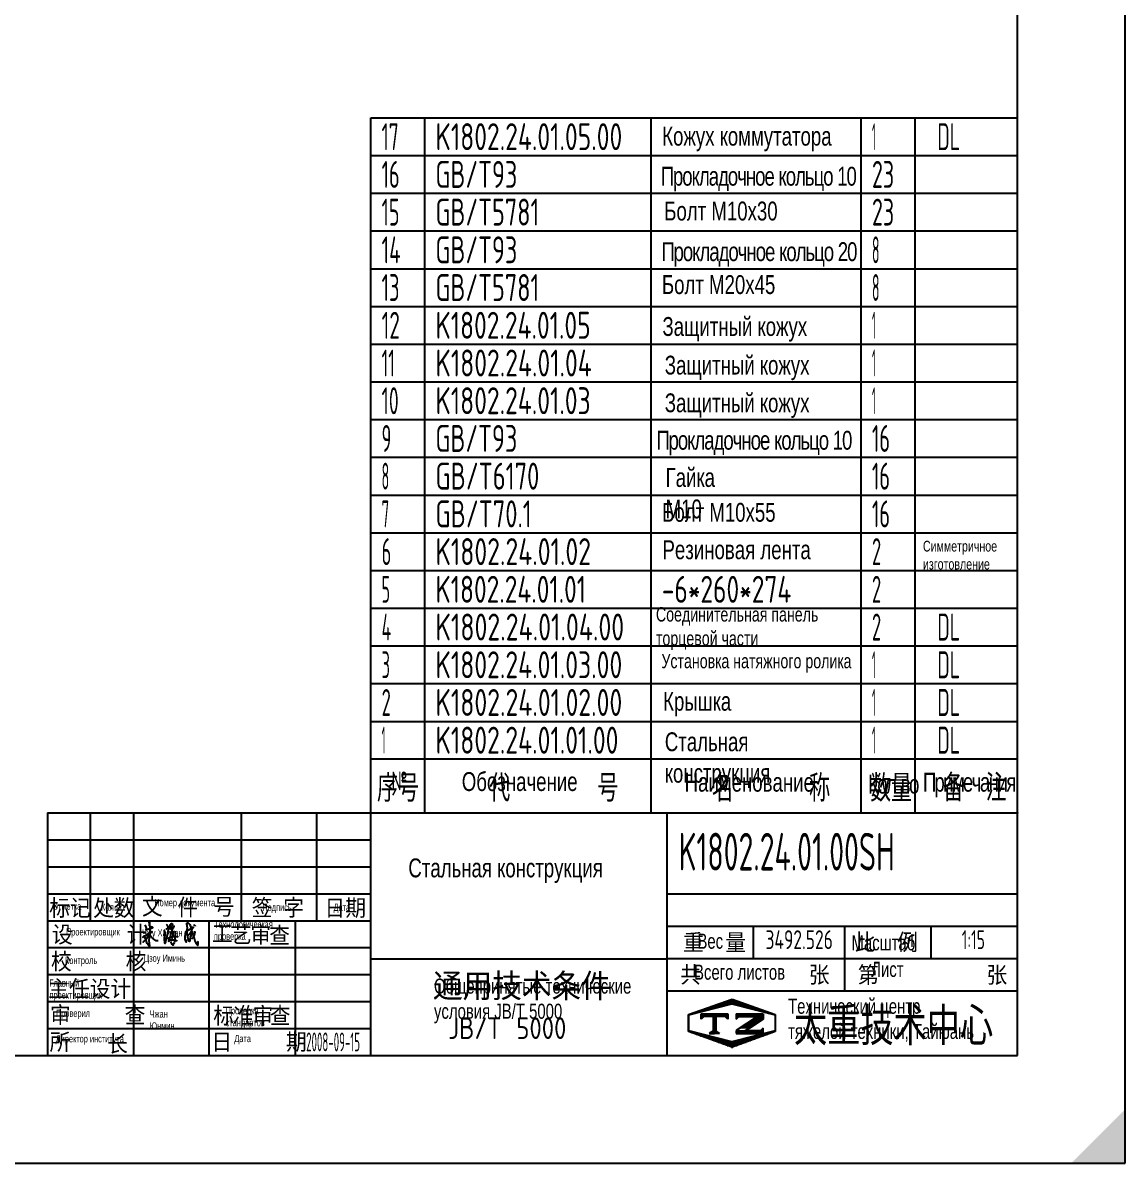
# Model space of a CAD drawing. Header units: millimetres. Extents: x 0 to 12615, y 0 to 8910.
# Drawn here: x 9546 to 12615, y 0 to 3174 of the extents above; entities that cross this region are included whole.
import ezdxf
from ezdxf.enums import TextEntityAlignment as Align

# ---------------------------------------------------------------- set-up
doc = ezdxf.new("R2010")
doc.units = ezdxf.units.MM
doc.header["$LTSCALE"] = 150
doc.linetypes.add('F', pattern=[0.75, 0.5, -0.25])
for name, color, linetype in [('01', 7, 'Continuous'), ('02', 1, 'Continuous'), ('04', 2, 'F'), ('11', 3, 'Continuous'), ('THICK', 7, 'Continuous')]:
    doc.layers.add(name, color=color, linetype=linetype)
doc.styles.add('HZLIB', font='TXT', dxfattribs={"width": 0.8, "bigfont": 'hztxt.shx'})
doc.styles.get("Standard").update_dxf_attribs({"font": 'isocp', "width": 0.707, "bigfont": 'intecad.shx'})

# ---------------------------------------------------------------- blocks, each defined once
blk = doc.blocks.new('*U225', base_point=(2882.4, 797.4))
at = {"color": 0}
for p, q in [((2322.3, 891), (2345.1, 891)), ((2330.9, 894), (2375, 894)), ((2339.5, 897), (2366.5, 897)), ((2348.1, 900), (2358, 900)), ((2360, 891), (2383.5, 891)), ((2272, 873), (2273.1, 873)), ((2272, 870), (2272.6, 870)), ((2279.2, 876), (2285.1, 876)), ((2287.8, 879), (2297.1, 879)), ((2295.2, 873), (2345.2, 873)), ((2295.2, 870), (2345.2, 870)), ((2296.4, 882), (2309.1, 882)), ((2305.1, 885), (2321.1, 885)), ((2313.7, 888), (2333.1, 888)), ((2360.5, 873), (2410.5, 873)), ((2360.5, 870), (2410.5, 870)), ((2372, 888), (2392, 888)), ((2384, 885), (2400.5, 885)), ((2396, 882), (2409, 882)), ((2408, 879), (2417.5, 879)), ((2420, 876), (2426, 876)), ((2432, 873), (2433.1, 873)), ((2432.6, 870), (2433.1, 870)), ((2272, 867), (2272.6, 867)), ((2272, 864), (2272.6, 864)), ((2272, 861), (2272.6, 861)), ((2272, 858), (2272.6, 858)), ((2272, 855), (2272.6, 855)), ((2272, 852), (2272.6, 852)), ((2272, 849), (2272.6, 849)), ((2295.2, 867), (2297.7, 867)), ((2342.6, 867), (2345.2, 867)), ((2360.5, 867), (2363, 867)), ((2368.3, 849), (2386.2, 849)), ((2372.9, 852), (2390.9, 852)), ((2377.5, 855), (2395.6, 855)), ((2382.2, 858), (2400.3, 858)), ((2386.8, 861), (2405, 861)), ((2391.4, 864), (2409.6, 864)), ((2396.1, 867), (2410.5, 867)), ((2432.6, 867), (2433.1, 867)), ((2432.6, 864), (2433.1, 864)), ((2432.6, 861), (2433.1, 861)), ((2432.6, 858), (2433.1, 858)), ((2432.6, 855), (2433.1, 855)), ((2432.6, 852), (2433.1, 852)), ((2432.6, 849), (2433.1, 849)), ((2272, 846), (2272.6, 846)), ((2272, 843), (2272.6, 843)), ((2277.7, 840), (2284, 840)), ((2286, 837), (2296, 837)), ((2294.2, 834), (2308, 834)), ((2302.4, 831), (2320, 831)), ((2310.7, 828), (2332, 828)), ((2313.3, 840), (2327.1, 840)), ((2318, 843), (2322.3, 843)), ((2360.5, 843), (2410.5, 843)), ((2360.5, 840), (2410.5, 840)), ((2373.1, 828), (2395, 828)), ((2385.1, 831), (2403.1, 831)), ((2397.1, 834), (2411.2, 834)), ((2408.2, 846), (2410.5, 846)), ((2409.1, 837), (2419.4, 837)), ((2421.1, 840), (2427.5, 840)), ((2432.6, 846), (2433.1, 846)), ((2432.6, 843), (2433.1, 843)), ((2318.9, 825), (2344, 825)), ((2327.2, 822), (2378.7, 822)), ((2335.4, 819), (2370.6, 819)), ((2343.6, 816), (2362.4, 816)), ((2351.9, 813), (2354.3, 813)), ((2361.1, 825), (2386.8, 825))]:
    blk.add_line(p, q, dxfattribs=at)
at = {"layer": '11', "color": 3, "linetype": 'Continuous'}
for points in [[(1262.8, 1039.5), (1264.4, 1037.1), (1264.9, 1030.9), (1264.8, 1030.4), (1265.8, 1030.5), (1277.3, 1035.5), (1276.2, 1035.5), (1275.2, 1035.6), (1271.7, 1038.1), (1271.9, 1041.8), (1271.7, 1046.1), (1271.9, 1046.3), (1271.9, 1045.6), (1271.9, 1044.2), (1272, 1043), (1271.8, 1041), (1271.9, 1039.6), (1271.6, 1000.9), (1271.7, 1000.4), (1267.6, 1005.2), (1260.4, 1017.9), (1260.3, 1017.8), (1275.5, 1026.8), (1276.2, 1027.1), (1274.5, 1025.6), (1271.9, 1022.7), (1269.4, 1018.7), (1266.7, 1015.1), (1264.8, 1012.6), (1262.6, 1010), (1260.2, 1008.1), (1269.8, 1019.7), (1270.1, 1020.6), (1276.2, 1016.1), (1278.9, 1013.6), (1281.4, 1011.8), (1282.6, 1010.7), (1285.3, 1010.5), (1287.8, 1010.5)], [(1302.5, 1041), (1304.5, 1038.3), (1305.4, 1035.8), (1305.4, 1034.5), (1303.8, 1032.5), (1302.1, 1031.6)]]:
    blk.add_spline(points, degree=3, dxfattribs=at)
at = {"layer": '11'}
for points in [[(1299.4, 1030.7), (1299, 1028.6), (1299.6, 1025.6), (1299.8, 1023.5), (1299.4, 1017.4), (1299.3, 1008.8), (1300.7, 1005.6), (1301.6, 1006.6), (1302.1, 1009.4), (1304.2, 1018.9), (1305.4, 1024.1), (1306.9, 1029.8), (1308.3, 1035.2), (1311.9, 1042), (1312.4, 1042.5), (1313.9, 1041.7), (1313.6, 1038.8), (1311.7, 1035.2), (1310.8, 1032.2), (1313.5, 1033.4), (1315.4, 1034.9), (1317.7, 1036.7), (1317.7, 1037.1), (1314.9, 1033.8), (1313.6, 1030.8), (1312.3, 1027.4), (1310.4, 1020.1), (1307.7, 1011.6), (1307, 1009.4), (1309.6, 1011.4), (1312.3, 1012), (1316.3, 1012), (1319.7, 1011.1), (1323.1, 1009.7)], [(1353.4, 1040.5), (1354.8, 1039.5), (1356, 1038.6), (1356.4, 1037.2)], [(1303, 1014.3), (1305.5, 1015.2), (1309.3, 1016.1), (1312.6, 1017.4), (1316.6, 1018.4), (1319, 1018.3), (1321.7, 1018.3), (1324.8, 1017.1)], [(1312.8, 1024.4), (1317.3, 1027.2), (1318.9, 1026.7), (1319.3, 1023.3), (1319, 1018.9), (1318.2, 1011.6), (1317.3, 1006.6), (1315.9, 1003.2), (1315.3, 1002.1), (1315.3, 1001.8), (1313.7, 1003.4), (1312.3, 1005.6), (1311.2, 1008.6)], [(1312.7, 1017.5), (1313.2, 1014.9), (1312.3, 1013.5)], [(1314.4, 1023.5), (1314.8, 1020.5), (1314.5, 1019.3)], [(1355.1, 1028), (1355.5, 1026.6), (1355.6, 1025.3), (1355.2, 1023), (1352.5, 1016.4), (1351.1, 1014.5), (1349.4, 1013.2)]]:
    blk.add_spline(points, degree=3, dxfattribs=at)
blk.add_open_spline([(1339.8, 1012.4), (1339.8, 1011.8), (1339.9, 1010.3), (1340, 1006.9), (1339.1, 1009.1), (1338.6, 1010.4), (1337.7, 1012.5), (1337.9, 1014.9), (1337.4, 1017.8), (1338.2, 1020.5), (1338.9, 1023.5), (1338.6, 1028.4), (1343.2, 1029.2), (1346.8, 1031.9), (1349.9, 1033.5), (1351.5, 1035.7), (1353.2, 1035.1), (1351, 1032.3), (1349, 1028.7), (1348.7, 1024.6), (1341.7, 1018.4), (1344.5, 1021.3), (1345.9, 1021.9), (1347.3, 1024.2), (1349.4, 1021.8), (1347.2, 1015.9), (1348.1, 1018.8), (1347.1, 1014.4), (1346.8, 1013), (1346.2, 1007.1), (1345.4, 1009.2), (1344.9, 1009.9), (1344.3, 1011.1), (1344, 1012.9), (1343.6, 1014.7), (1342.7, 1016.3), (1342.9, 1019.5), (1341.7, 1023.3), (1341.6, 1029.8), (1342.4, 1035.4), (1340, 1044.6), (1344.6, 1042.6), (1346.5, 1040.3), (1347.8, 1037.2), (1348.7, 1034.4), (1349.2, 1031.2), (1350.5, 1027), (1352.6, 1020.6), (1354.6, 1014.3), (1356.8, 1007.9), (1358.7, 1005.1), (1361.7, 1000.1), (1361.6, 1005.3), (1362.1, 1007.4), (1362.3, 1009.1), (1362.4, 1009.6)], degree=3, knots=[19.611457, 19.611457, 19.611457, 19.611457, 21.761136, 24.03852, 25.127101, 26.874809, 28.927338, 31.69047, 33.967846, 37.443215, 40.143077, 43.033837, 46.853705, 52.268438, 56.043107, 58.224383, 58.526909, 61.012788, 64.760088, 72.494874, 77.102461, 78.373317, 81.717969, 83.187962, 84.260957, 89.553387, 89.730948, 92.483928, 95.050196, 99.300146, 99.927968, 100.785158, 101.990845, 103.819829, 106.356734, 107.537157, 109.419645, 114.346467, 120.990896, 128.08363, 135.095798, 137.114492, 140.672966, 144.210308, 146.936625, 149.595501, 153.973861, 160.021666, 169.647295, 174.449933, 179.039212, 182.293291, 185.378733, 188.81987, 190.356691, 190.356691, 190.356691, 190.356691], dxfattribs=at)
at = {"layer": 'THICK'}
for p, q in [((1082.4, 1247.4), (2882.4, 1247.4)), ((1082.4, 1247.4), (1082.4, 797.4)), ((1162.4, 1047.4), (1162.4, 1247.4)), ((1162.4, 1247.2), (1162.4, 1247.4)), ((1242.4, 797.4), (1242.4, 1247.4)), ((1442.4, 1047.4), (1442.4, 1247.4)), ((1582.4, 1047.4), (1582.4, 1247.4)), ((1682.4, 797.4), (1682.4, 1247.4)), ((2232.4, 797.4), (2232.4, 1247.4)), ((2882.4, 797.4), (2882.4, 1247.4)), ((1082.4, 1097.4), (1682.4, 1097.4)), ((2232.4, 1097.4), (2882.4, 1097.4)), ((1082.4, 1047.4), (1682.4, 1047.4)), ((1382.4, 797.4), (1382.4, 1047.4)), ((1542.4, 797.4), (1542.4, 1047.4)), ((2232.4, 1037.4), (2882.4, 1037.4)), ((2392.4, 977.4), (2392.4, 1037.4)), ((2562.4, 917.4), (2562.4, 1037.4)), ((2722.4, 977.4), (2722.4, 1037.4)), ((1682.4, 976.7), (2232.4, 976.7)), ((2232.4, 977.4), (2882.4, 977.4)), ((2232.4, 917.4), (2882.4, 917.4)), ((1082.4, 797.4), (2882.4, 797.4))]:
    blk.add_line(p, q, dxfattribs=at)
at = {"layer": 'THICK', "color": 3}
for p, q in [((1082.4, 1197.4), (1682.4, 1197.4)), ((1082.4, 1147.4), (1682.4, 1147.4)), ((1082.4, 997.4), (1682.4, 997.4)), ((1082.4, 947.4), (1682.4, 947.4)), ((1082.4, 897.4), (1682.4, 897.4)), ((2272, 873.5), (2353.1, 901.7)), ((2272.6, 872.9), (2352.6, 892.9)), ((2352.6, 892.9), (2432.6, 872.9)), ((2353.1, 901.7), (2433.1, 873.5)), ((2272, 842), (2272, 873.5)), ((2272.6, 842.9), (2272.6, 872.9)), ((2295.2, 874.4), (2345.2, 874.4)), ((2295.2, 864.4), (2295.2, 874.4)), ((2300.2, 869.4), (2295.2, 864.4)), ((2340.2, 869.4), (2300.2, 869.4)), ((2318, 869.5), (2318, 842)), ((2320.2, 869.5), (2320.2, 842)), ((2322.7, 869.5), (2322.7, 842)), ((2345.2, 864.4), (2340.2, 869.4)), ((2345.2, 874.4), (2345.2, 864.4)), ((2360.5, 874.4), (2410.5, 874.4)), ((2360.5, 874.4), (2360.5, 864.4)), ((2360.5, 864.4), (2365.5, 869.4)), ((2399.8, 869.4), (2360.5, 843.9)), ((2365.5, 869.4), (2399.8, 869.4)), ((2410.5, 874.4), (2410.5, 864.4)), ((2432.6, 872.9), (2432.6, 842.9)), ((2433.1, 873.5), (2433.1, 842)), ((1082.4, 847.4), (1682.4, 847.4)), ((2384.9, 848.1), (2377.2, 843.2)), ((2410.5, 864.5), (2384.9, 848.1)), ((2410.5, 848.2), (2405.5, 843.2)), ((2410.5, 838.2), (2410.5, 848.2)), ((2353.1, 812.5), (2272, 842)), ((2352.6, 822.9), (2272.6, 842.9)), ((2320.2, 844.3), (2310.5, 838.2)), ((2310.5, 838.2), (2320.2, 838.2)), ((2320.2, 844.3), (2329.8, 838.2)), ((2329.8, 838.2), (2320.2, 838.2)), ((2432.6, 842.9), (2352.6, 822.9)), ((2433.1, 842), (2353.1, 812.5)), ((2360.5, 843.9), (2360.5, 838.2)), ((2360.5, 838.2), (2410.5, 838.2)), ((2405.5, 843.2), (2377.2, 843.2))]:
    blk.add_line(p, q, dxfattribs=at)
for s, height, p in [('标记', 35, (1124, 1071.8)), ('处数', 35, (1205.6, 1071.8)), ('文', 35, (1276.9, 1074.3)), ('件', 35, (1342.7, 1073.1)), ('号', 35, (1409.8, 1073.1)), ('日期', 35, (1635, 1071.5)), ('工', 35, (1406.7, 1022.4)), ('艺', 35, (1442.1, 1022.4)), ('审', 35, (1478.2, 1022.4)), ('查', 35, (1513.1, 1021)), ('通用技术条件', 50, (1962.7, 927.4)), ('共          张', 35, (2395.2, 947.6)), ('第          张', 35, (2725, 947.6)), ('标', 35, (1409.2, 872)), ('准', 35, (1445.9, 872)), ('审', 35, (1482, 872)), ('查', 35, (1514.1, 872)), ('所', 35, (1105.5, 822.7)), ('长', 35, (1212.3, 819.5))]:
    blk.add_text(s, height=height, dxfattribs=at).set_placement(p, align=Align.MIDDLE)
for s, p in [('签 字', (1461.4, 1053)), ('设     计', (1090.6, 1003.1)), ('重  量', (2261.7, 988.3)), ('比  例', (2580.8, 989.1)), ('校     核', (1088.8, 953.3)), ('主任设计', (1083.8, 902.4)), ('审     查', (1087, 853.8)), ('日     期', (1386.5, 804))]:
    blk.add_text(s, height=35, dxfattribs=at).set_placement(p)
at = {"layer": 'THICK', "color": 3, "width": 0.8}
blk.add_text('太重技术中心', height=70, dxfattribs=at).set_placement((2467.7, 816.4))
at = {"layer": 'THICK', "color": 3, "style": 'HZLIB', "width": 0.8}
blk.add_text('JB/T 5000', height=40, dxfattribs=at).set_placement((1826.1, 827.9))
blk = doc.blocks.new('*U227')
at = {"layer": '01'}
for points in [[(821, 20), (821, 574)], [(20, 20), (821, 20)]]:
    blk.add_lwpolyline(points, dxfattribs=at)
blk.add_solid([(831, 0), (841, 0), (841, 10)], dxfattribs=at)
at = {"layer": '02'}
for points in [[(841, 0), (841, 594)], [(0, 0), (841, 0)]]:
    blk.add_lwpolyline(points, dxfattribs=at)
blk = doc.blocks.new('*U228', base_point=(359.89, 98.08))
at = {"layer": '01'}
blk.add_line((239.89, 98.08), (239.89, 108.08), dxfattribs=at)
at = {"layer": '01', "color": 7}
for p, q in [((249.89, 98.08), (249.89, 108.08)), ((291.89, 98.08), (291.89, 108.08)), ((330.89, 98.08), (330.89, 108.08)), ((340.89, 98.08), (340.89, 108.08))]:
    blk.add_line(p, q, dxfattribs=at)
at = {"layer": 'THICK'}
for p, q in [((359.89, 108.08), (239.89, 108.08)), ((359.89, 98.08), (359.89, 108.08)), ((239.89, 98.08), (359.89, 98.08))]:
    blk.add_line(p, q, dxfattribs=at)
at = {"layer": '11', "width": 0.707}
for s, p in [('序号', (241.04, 100.17)), ('代        号', (261.87, 100.19)), ('名       称', (303.2, 100.18)), (' 数量', (330.53, 100.17)), ('备  注', (346.06, 100.24))]:
    blk.add_text(s, height=5, dxfattribs=at).set_placement(p)
blk = doc.blocks.new('*U229')
at = {"layer": '01'}
for p, q in [((0, -105), (0, 0)), ((1800, -105), (1800, 0))]:
    blk.add_line(p, q, dxfattribs=at)
at = {"layer": '02'}
for p, q in [((0, 0), (150, 0)), ((150, -105), (150, 0)), ((150, 0), (780, 0)), ((780, -105), (780, 0)), ((780, 0), (1365, 0)), ((1365, -105), (1365, 0)), ((1365, 0), (1515, 0)), ((1515, -105), (1515, 0)), ((1515, 0), (1800, 0))]:
    blk.add_line(p, q, dxfattribs=at)
blk = doc.blocks.new('*U230')
at = {"layer": '01'}
for p, q in [((0, -105), (0, 0)), ((1800, -105), (1800, 0))]:
    blk.add_line(p, q, dxfattribs=at)
at = {"layer": '02'}
for p, q in [((0, 0), (150, 0)), ((150, -105), (150, 0)), ((150, 0), (780, 0)), ((780, -105), (780, 0)), ((780, 0), (1365, 0)), ((1365, -105), (1365, 0)), ((1365, 0), (1515, 0)), ((1515, -105), (1515, 0)), ((1515, 0), (1800, 0))]:
    blk.add_line(p, q, dxfattribs=at)
blk = doc.blocks.new('*U231')
at = {"layer": '01'}
for p, q in [((0, -105), (0, 0)), ((1800, -105), (1800, 0))]:
    blk.add_line(p, q, dxfattribs=at)
at = {"layer": '02'}
for p, q in [((0, 0), (150, 0)), ((150, -105), (150, 0)), ((150, 0), (780, 0)), ((780, -105), (780, 0)), ((780, 0), (1365, 0)), ((1365, -105), (1365, 0)), ((1365, 0), (1515, 0)), ((1515, -105), (1515, 0)), ((1515, 0), (1800, 0))]:
    blk.add_line(p, q, dxfattribs=at)
blk = doc.blocks.new('*U232')
at = {"layer": '01'}
for p, q in [((0, -105), (0, 0)), ((1800, -105), (1800, 0))]:
    blk.add_line(p, q, dxfattribs=at)
at = {"layer": '02'}
for p, q in [((0, 0), (150, 0)), ((150, -105), (150, 0)), ((150, 0), (780, 0)), ((780, -105), (780, 0)), ((780, 0), (1365, 0)), ((1365, -105), (1365, 0)), ((1365, 0), (1515, 0)), ((1515, -105), (1515, 0)), ((1515, 0), (1800, 0))]:
    blk.add_line(p, q, dxfattribs=at)
blk = doc.blocks.new('*U233')
at = {"layer": '01'}
for p, q in [((0, -105), (0, 0)), ((1800, -105), (1800, 0))]:
    blk.add_line(p, q, dxfattribs=at)
at = {"layer": '02'}
for p, q in [((0, 0), (150, 0)), ((150, -105), (150, 0)), ((150, 0), (780, 0)), ((780, -105), (780, 0)), ((780, 0), (1365, 0)), ((1365, -105), (1365, 0)), ((1365, 0), (1515, 0)), ((1515, -105), (1515, 0)), ((1515, 0), (1800, 0))]:
    blk.add_line(p, q, dxfattribs=at)
blk = doc.blocks.new('*U234')
at = {"layer": '01'}
for p, q in [((0, -105), (0, 0)), ((1800, -105), (1800, 0))]:
    blk.add_line(p, q, dxfattribs=at)
at = {"layer": '02'}
for p, q in [((0, 0), (150, 0)), ((150, -105), (150, 0)), ((150, 0), (780, 0)), ((780, -105), (780, 0)), ((780, 0), (1365, 0)), ((1365, -105), (1365, 0)), ((1365, 0), (1515, 0)), ((1515, -105), (1515, 0)), ((1515, 0), (1800, 0))]:
    blk.add_line(p, q, dxfattribs=at)
blk = doc.blocks.new('*U235')
at = {"layer": '01'}
for p, q in [((0, -105), (0, 0)), ((1800, -105), (1800, 0))]:
    blk.add_line(p, q, dxfattribs=at)
at = {"layer": '02'}
for p, q in [((0, 0), (150, 0)), ((150, -105), (150, 0)), ((150, 0), (780, 0)), ((780, -105), (780, 0)), ((780, 0), (1365, 0)), ((1365, -105), (1365, 0)), ((1365, 0), (1515, 0)), ((1515, -105), (1515, 0)), ((1515, 0), (1800, 0))]:
    blk.add_line(p, q, dxfattribs=at)
blk = doc.blocks.new('*U236')
at = {"layer": '01'}
for p, q in [((0, -105), (0, 0)), ((1800, -105), (1800, 0))]:
    blk.add_line(p, q, dxfattribs=at)
at = {"layer": '02'}
for p, q in [((0, 0), (150, 0)), ((150, -105), (150, 0)), ((150, 0), (780, 0)), ((780, -105), (780, 0)), ((780, 0), (1365, 0)), ((1365, -105), (1365, 0)), ((1365, 0), (1515, 0)), ((1515, -105), (1515, 0)), ((1515, 0), (1800, 0))]:
    blk.add_line(p, q, dxfattribs=at)
blk = doc.blocks.new('*U237')
at = {"layer": '01'}
for p, q in [((0, -105), (0, 0)), ((1800, -105), (1800, 0))]:
    blk.add_line(p, q, dxfattribs=at)
at = {"layer": '02'}
for p, q in [((0, 0), (150, 0)), ((150, -105), (150, 0)), ((150, 0), (780, 0)), ((780, -105), (780, 0)), ((780, 0), (1365, 0)), ((1365, -105), (1365, 0)), ((1365, 0), (1515, 0)), ((1515, -105), (1515, 0)), ((1515, 0), (1800, 0))]:
    blk.add_line(p, q, dxfattribs=at)
blk = doc.blocks.new('*U238')
at = {"layer": '01'}
for p, q in [((0, -105), (0, 0)), ((1800, -105), (1800, 0))]:
    blk.add_line(p, q, dxfattribs=at)
at = {"layer": '02'}
for p, q in [((0, 0), (150, 0)), ((150, -105), (150, 0)), ((150, 0), (780, 0)), ((780, -105), (780, 0)), ((780, 0), (1365, 0)), ((1365, -105), (1365, 0)), ((1365, 0), (1515, 0)), ((1515, -105), (1515, 0)), ((1515, 0), (1800, 0))]:
    blk.add_line(p, q, dxfattribs=at)
blk = doc.blocks.new('*U239')
at = {"layer": '01'}
for p, q in [((0, -105), (0, 0)), ((1800, -105), (1800, 0))]:
    blk.add_line(p, q, dxfattribs=at)
at = {"layer": '02'}
for p, q in [((0, 0), (150, 0)), ((150, -105), (150, 0)), ((150, 0), (780, 0)), ((780, -105), (780, 0)), ((780, 0), (1365, 0)), ((1365, -105), (1365, 0)), ((1365, 0), (1515, 0)), ((1515, -105), (1515, 0)), ((1515, 0), (1800, 0))]:
    blk.add_line(p, q, dxfattribs=at)
blk = doc.blocks.new('*U240')
at = {"layer": '01'}
for p, q in [((0, -105), (0, 0)), ((1800, -105), (1800, 0))]:
    blk.add_line(p, q, dxfattribs=at)
at = {"layer": '02'}
for p, q in [((0, 0), (150, 0)), ((150, -105), (150, 0)), ((150, 0), (780, 0)), ((780, -105), (780, 0)), ((780, 0), (1365, 0)), ((1365, -105), (1365, 0)), ((1365, 0), (1515, 0)), ((1515, -105), (1515, 0)), ((1515, 0), (1800, 0))]:
    blk.add_line(p, q, dxfattribs=at)
blk = doc.blocks.new('*U241')
at = {"layer": '01'}
for p, q in [((0, -105), (0, 0)), ((1800, -105), (1800, 0))]:
    blk.add_line(p, q, dxfattribs=at)
at = {"layer": '02'}
for p, q in [((0, 0), (150, 0)), ((150, -105), (150, 0)), ((150, 0), (780, 0)), ((780, -105), (780, 0)), ((780, 0), (1365, 0)), ((1365, -105), (1365, 0)), ((1365, 0), (1515, 0)), ((1515, -105), (1515, 0)), ((1515, 0), (1800, 0))]:
    blk.add_line(p, q, dxfattribs=at)
blk = doc.blocks.new('*U242')
at = {"layer": '01'}
for p, q in [((0, -105), (0, 0)), ((1800, -105), (1800, 0))]:
    blk.add_line(p, q, dxfattribs=at)
at = {"layer": '02'}
for p, q in [((0, 0), (150, 0)), ((150, -105), (150, 0)), ((150, 0), (780, 0)), ((780, -105), (780, 0)), ((780, 0), (1365, 0)), ((1365, -105), (1365, 0)), ((1365, 0), (1515, 0)), ((1515, -105), (1515, 0)), ((1515, 0), (1800, 0))]:
    blk.add_line(p, q, dxfattribs=at)
blk = doc.blocks.new('*U243')
at = {"layer": '01'}
for p, q in [((0, -105), (0, 0)), ((1800, -105), (1800, 0))]:
    blk.add_line(p, q, dxfattribs=at)
at = {"layer": '02'}
for p, q in [((0, 0), (150, 0)), ((150, -105), (150, 0)), ((150, 0), (780, 0)), ((780, -105), (780, 0)), ((780, 0), (1365, 0)), ((1365, -105), (1365, 0)), ((1365, 0), (1515, 0)), ((1515, -105), (1515, 0)), ((1515, 0), (1800, 0))]:
    blk.add_line(p, q, dxfattribs=at)
blk = doc.blocks.new('*U244')
at = {"layer": '01'}
for p, q in [((0, -105), (0, 0)), ((1800, -105), (1800, 0))]:
    blk.add_line(p, q, dxfattribs=at)
at = {"layer": '02'}
for p, q in [((0, 0), (150, 0)), ((150, -105), (150, 0)), ((150, 0), (780, 0)), ((780, -105), (780, 0)), ((780, 0), (1365, 0)), ((1365, -105), (1365, 0)), ((1365, 0), (1515, 0)), ((1515, -105), (1515, 0)), ((1515, 0), (1800, 0))]:
    blk.add_line(p, q, dxfattribs=at)
blk = doc.blocks.new('*U245')
at = {"layer": '01'}
for p, q in [((0, -105), (0, 0)), ((0, 0), (150, 0)), ((150, 0), (780, 0)), ((780, 0), (1365, 0)), ((1365, 0), (1515, 0)), ((1515, 0), (1800, 0)), ((1800, -105), (1800, 0))]:
    blk.add_line(p, q, dxfattribs=at)
at = {"layer": '02'}
for p, q in [((150, -105), (150, 0)), ((780, -105), (780, 0)), ((1365, -105), (1365, 0)), ((1515, -105), (1515, 0))]:
    blk.add_line(p, q, dxfattribs=at)

msp = doc.modelspace()

# ---------------------------------------------------------------- linework, layer by layer
at = {"layer": '01'}
msp.add_point((12315, 975), dxfattribs=at)

# ---------------------------------------------------------------- block references
at = {"xscale": 15, "yscale": 15, "zscale": 15}
msp.add_blockref('*U228', (12315, 975), dxfattribs=at)
at = {"layer": '04', "xscale": 15, "yscale": 15, "zscale": 15}
msp.add_blockref('*U227', (0, 0), dxfattribs=at)
at = {"layer": '04'}
for name, p in [('*U245', (10515, 2910)), ('*U244', (10515, 2805)), ('*U243', (10515, 2700)), ('*U242', (10515, 2595)), ('*U241', (10515, 2490)), ('*U240', (10515, 2385)), ('*U239', (10515, 2280)), ('*U238', (10515, 2175)), ('*U237', (10515, 2070)), ('*U236', (10515, 1965)), ('*U235', (10515, 1860)), ('*U234', (10515, 1755)), ('*U233', (10515, 1650)), ('*U232', (10515, 1545)), ('*U231', (10515, 1440)), ('*U230', (10515, 1335)), ('*U229', (10515, 1230))]:
    msp.add_blockref(name, p, dxfattribs=at)
at = {"layer": '11', "xscale": 1.5, "yscale": 1.5, "zscale": 1.5}
msp.add_blockref('*U225', (12315, 300), dxfattribs=at)

# ---------------------------------------------------------------- texts
at = {"layer": '04', "attachment_point": 1}
for s, insert, char_height in [('{\\fArial|b0|i0|c204|p34;\\C3;Кожух коммутатора}', (11326.234, 2885.122), 52.5), ('{\\fArial|b0|i0|c204|p34;\\T0.9;\\C3;Прокладочное кольцо 10}', (11322.516, 2773.698), 52.5), ('{\\fArial|b0|i0|c204|p34;\\C3;Болт М10х30}', (11331.783, 2676.712), 52.5), ('{\\fArial|b0|i0|c204|p34;\\T0.9;\\C3;Прокладочное кольцо 20}', (11324.136, 2563.709), 52.5), ('{\\fArial|b0|i0|c204|p34;\\C3;Болт М20х45}', (11325.343, 2472.034), 52.5), ('{\\fArial|b0|i0|c204|p34;\\C3;Защитный кожух}', (11326.77, 2355.371), 52.5), ('{\\fArial|b0|i0|c204|p34;\\C3;Защитный кожух}', (11333.288, 2247.91), 52.5), ('{\\fArial|b0|i0|c204|p34;\\C3;Защитный кожух}', (11333.288, 2142.91), 52.5), ('{\\fArial|b0|i0|c204|p34;\\T0.9;\\C3;Прокладочное кольцо 10}', (11310.108, 2038.709), 52.5), ('{\\fArial|b0|i0|c204|p34;\\C3;Болт М10х55}', (11326.099, 1838.071), 52.5), ('{\\fArial|b0|i0|c204|p34;\\C3;Резиновая лента}', (11326.974, 1733.894), 52.5), ('{\\fArial|b0|i0|c204|p34;\\C3;Симметричное\\Pизготовление}', (12051.976, 1732.658), 30), ('{\\fArial|b0|i0|c204|p34;\\C3;Соединительная панель\\Pторцевой части}', (11308.728, 1547.777), 40), ('{\\fArial|b0|i0|c204|p34;\\C3;Установка натяжного ролика}', (11323.963, 1417.803), 40), ('{\\fArial|b0|i0|c204|p34;\\C3;Крышка}', (11328.773, 1312.073), 52.5), ('{\\Fisocp,intecad|c204;\\C7;№}', (10572.256, 1090.351), 52.5), ('{\\fArial|b0|i0|c204|p34;\\C7;Обозначение}', (10768.249, 1088.555), 52.5), ('{\\fArial|b0|i0|c204|p34;\\C7;Наименование}', (11388.595, 1086.759), 52.5), ('{\\fArial|b0|i0|c204|p34;\\T0.75;\\C7;Кол-во}', (11899.257, 1081.37), 52.5), ('{\\fArial|b0|i0|c204|p34;\\T0.75;\\C7;Примечания}', (12052.096, 1086.759), 52.5), ('{\\fArial|b0|i0|c204|p34;\\C3;Стальная конструкция}', (10619.552, 848.261), 52.5), ('{\\fArial|b0|i0|c204|p34;\\C250;Номер документа}', (9912.132, 735.33), 20), ('{\\fArial|b0|i0|c204|p34;\\C250;Отметка}', (9628.081, 725.548), 20), ('{\\fArial|b0|i0|c204|p34;\\C250;Дата}', (10411.279, 722.421), 20), ('{\\fArial|b0|i0|c204|p34;\\C250;Технологическая\\Pпроверка}', (10078.439, 675), 20), ('{\\fArial|b0|i0|c204|p34;\\C250;Проектировщик}', (9666.312, 653.874), 20), ('{\\fArial|b0|i0|c204|p34;\\C7;Чжу Хайчэн}', (9878.016, 651.275), 20), ('{\\fArial|b0|i0|c204|p34;\\C250;Вес}', (11424.29, 639.01), 42), ('{\\fArial|b0|i0|c204|p34;\\C250;Масштаб}', (11853.149, 634.525), 42), ('{\\fArial|b0|i0|c204|p34;\\C250;Контроль}', (9663.628, 574.482), 20), ('{\\fArial|b0|i0|c204|p34;\\C7;Цзоу Иминь}', (9883.077, 580.844), 20), ('{\\fArial|b0|i0|c204|p34;\\C250;Всего листов}', (11414.797, 552.739), 42), ('{\\fArial|b0|i0|c204|p34;\\C250;Лист }', (11907.979, 560.529), 42), ('{\\fArial|b0|i0|c204|p34;\\C250;Главный\\Pпроектировщик}', (9620.364, 511.546), 20), ('{\\fArial|b0|i0|c204|p34;\\C250;Общепринятые технические\\Pусловия \\fArial|b0|i0|c0|p34;JB/T 5000}', (10690.869, 513.997), 42), ('{\\fArial|b0|i0|c204|p34;\\C250;Технический центр\\Pтяжелой техники, Тайюань}', (11676.553, 457.945), 42), ('{\\fArial|b0|i0|c204|p34;\\C250;Проверил}', (9638.38, 427.202), 20), ('{\\fArial|b0|i0|c204|p34;\\C250;Проверка\\Pстандартов}', (10110.767, 434.573), 20), ('{\\fArial|b0|i0|c204|p34;\\C250;Директор института}', (9637.822, 356.317), 20)]:
    msp.add_mtext(s, dxfattribs=dict(at, insert=insert, char_height=char_height))
for s, insert, char_height, width in [('{\\fArial|b0|i0|c204|p34;\\C3;Гайка М10}', (11335.625, 1935.023), 52.5, 2.06148), ('{\\fArial|b0|i0|c204|p34;\\C3;Стальная конструкция}', (11333.425, 1199.379), 52.5, 1.60351), ('{\\fArial|b0|i0|c204|p34;\\C250;Кол-во}', (9763.997, 722.675), 20, 0.85788), ('{\\fArial|b0|i0|c204|p34;\\C250;Подпись}', (10213.016, 722.167), 20, 0.85788), ('{\\fArial|b0|i0|c204|p34;\\C250;Чжан Юнмин}', (9899.374, 425.429), 20, 0.8579), ('{\\fArial|b0|i0|c204|p34;\\C250;Дата}', (10135.109, 357.038), 20, 1.71578)]:
    msp.add_mtext(s, dxfattribs=dict(at, insert=insert, char_height=char_height, width=width))
at = {"layer": '11'}
for s, height, width, p, p2 in [('17', 75, 0.606, (10545, 2820), (10592.722, 2820)), ('K1802.24.01.05.00', 75, 0.696348, (10695, 2820), (11214.952, 2820)), ('1', 75, 0.404, (11910, 2820), (11920.605, 2820)), ('DL', 75, 0.628444, (12091.988, 2820), (12155.618, 2820)), ('16', 75, 0.610556, (10545, 2715), (10595.353, 2715)), ('GB/T93', 75, 0.691199, (10695, 2715), (10922.832, 2715)), ('23', 75, 0.638783, (11910, 2715), (11971.87, 2715)), ('15', 75, 0.609833, (10545, 2610), (10594.919, 2610)), ('GB/T5781', 75, 0.694488, (10695, 2610), (10984.08, 2610)), ('23', 75, 0.638783, (11910, 2610), (11971.87, 2610)), ('14', 75, 0.614783, (10545, 2505), (10598.025, 2505)), ('GB/T93', 75, 0.691199, (10695, 2505), (10922.832, 2505)), ('8', 75, 0.514182, (11910, 2505), (11931.21, 2505)), ('13', 75, 0.609833, (10545, 2400), (10594.919, 2400)), ('GB/T5781', 75, 0.694488, (10695, 2400), (10984.08, 2400)), ('8', 75, 0.514182, (11910, 2400), (11931.21, 2400)), ('12', 75, 0.611465, (10545, 2295), (10595.907, 2295)), ('K1802.24.01.05', 75, 0.694217, (10695, 2295), (11126.964, 2295)), ('1', 75, 0.404, (11910, 2295), (11920.605, 2295)), ('11', 75, 0.582235, (10545, 2190), (10582.118, 2190)), ('K1802.24.01.04', 75, 0.694307, (10695, 2190), (11130.07, 2190)), ('1', 75, 0.404, (11910, 2190), (11920.605, 2190)), ('10', 75, 0.606076, (10545, 2085), (10592.764, 2085)), ('K1802.24.01.03', 75, 0.694217, (10695, 2085), (11126.964, 2085)), ('1', 75, 0.404, (11910, 2085), (11920.605, 2085)), ('9', 75, 0.579528, (10545, 1980), (10572.017, 1980)), ('GB/T93', 75, 0.691199, (10695, 1980), (10922.832, 1980)), ('16', 75, 0.610556, (11910, 1980), (11960.353, 1980)), ('8', 75, 0.514182, (10545, 1875), (10566.21, 1875)), ('GB/T6170', 75, 0.694489, (10695, 1875), (10984.122, 1875)), ('16', 75, 0.610556, (11910, 1875), (11960.353, 1875)), ('7', 75, 0.514182, (10545, 1770), (10566.21, 1770)), ('GB/T70.1', 75, 0.693516, (10695, 1770), (10962.87, 1770)), ('16', 75, 0.610556, (11910, 1770), (11960.353, 1770)), ('6', 75, 0.600695, (10545, 1665), (10572.014, 1665)), ('K1802.24.01.02', 75, 0.694246, (10695, 1665), (11127.952, 1665)), ('2', 75, 0.562593, (11910, 1665), (11935.741, 1665)), ('5', 75, 0.527686, (10545, 1560), (10568.406, 1560)), ('K1802.24.01.01', 75, 0.693834, (10695, 1560), (11114.163, 1560)), ('-6*260*274', 75, 0.691741, (11325, 1560), (11685.57, 1560)), ('2', 75, 0.562593, (11910, 1560), (11935.741, 1560)), ('4', 75, 0.543846, (10545, 1455), (10571.513, 1455)), ('K1802.24.01.04.00', 75, 0.696454, (10695, 1455), (11220.254, 1455)), ('2', 75, 0.562593, (11910, 1455), (11935.741, 1455)), ('DL', 75, 0.628444, (12091.988, 1455), (12155.618, 1455)), ('3', 75, 0.527686, (10545, 1350), (10568.406, 1350)), ('K1802.24.01.03.00', 75, 0.696348, (10695, 1350), (11214.952, 1350)), ('1', 75, 0.404, (11910, 1350), (11920.605, 1350)), ('DL', 75, 0.628444, (12091.988, 1350), (12155.618, 1350)), ('2', 75, 0.562593, (10545, 1245), (10570.741, 1245)), ('K1802.24.01.02.00', 75, 0.696348, (10695, 1245), (11214.952, 1245)), ('1', 75, 0.404, (11910, 1245), (11920.605, 1245)), ('DL', 75, 0.628444, (12091.988, 1245), (12155.618, 1245)), ('1', 75, 0.404, (10545, 1140), (10555.605, 1140)), ('K1802.24.01.01.00', 75, 0.69613, (10695, 1140), (11204.347, 1140)), ('1', 75, 0.404, (11910, 1140), (11920.605, 1140)), ('DL', 75, 0.628444, (12091.988, 1140), (12155.618, 1140)), ('K1802.24.01.00SH', 105, 0.581511, (11371.837, 814.605), (11973.571, 814.605)), ('3492.526', 52.5, 0.686618, (11613.721, 595.925), (11801.279, 595.925)), ('1:15', 52.5, 0.650931, (12159.97, 595.925), (12224.607, 595.925)), ('2008-09-15', 52.5, 0.426763, (10335, 311.25), (10485, 311.25))]:
    msp.add_text(s, height=height, dxfattribs=dict(at, width=width)).set_placement(p, p2, align=Align.FIT)

doc.saveas('drawing.dxf')
